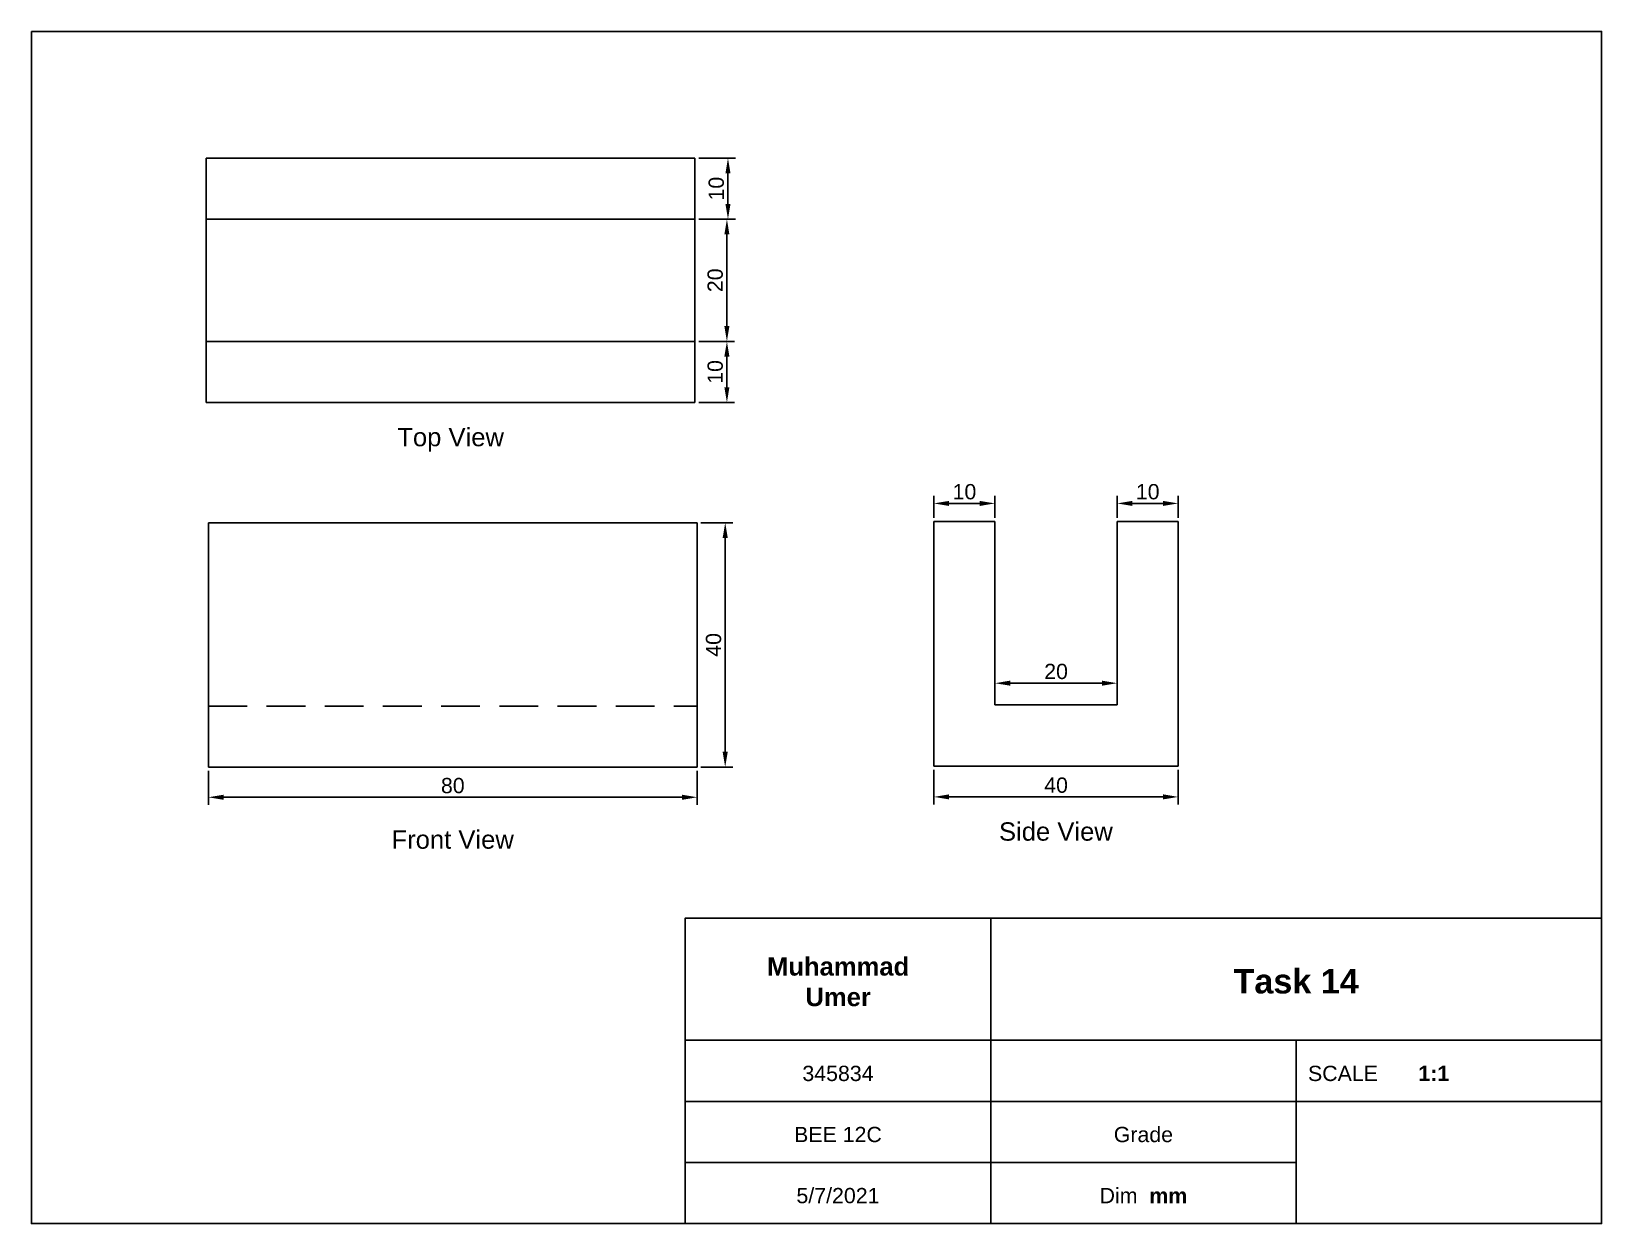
# Model space of a CAD drawing. Header units: millimetres. Extents: x -650 to -393, y 124 to 319.
import ezdxf

# ---------------------------------------------------------------- set-up
doc = ezdxf.new("R2010")
doc.units = ezdxf.units.MM
doc.linetypes.add('HIDDEN', pattern=[9.525, 6.35, -3.175])
doc.styles.get("Standard").update_dxf_attribs({"font": 'arial.ttf'})
doc.dimstyles.new('ISO-25', dxfattribs={"dimtxt": 2.5, "dimasz": 2.5, "dimexe": 1.25, "dimexo": 0.625, "dimtad": 1, "dimtxsty": 'Standard', "dimcen": 2.5, "dimadec": 0, "dimazin": 0, "dimtfac": 1, "dimtmove": 0, "dimatfit": 3, "dimfxl": 1, "dimarcsym": 0})

# ---------------------------------------------------------------- blocks, each defined once
blk = doc.blocks.new('*D11')
at = {"color": 0, "linetype": 'ByBlock', "lineweight": -2, "transparency": 16777216}
for p, q in [((-541.02, 268.67), (-535.17, 268.67)), ((-536.42, 261.17), (-536.42, 266.17)), ((-541.02, 258.67), (-535.17, 258.67))]:
    blk.add_line(p, q, dxfattribs=at)
at = {"color": 0, "linetype": 'ByBlock', "transparency": 16777216}
for points in [[(-536.84, 266.17), (-536.01, 266.17), (-536.42, 268.67)], [(-536.84, 261.17), (-536.01, 261.17), (-536.42, 258.67)]]:
    blk.add_solid(points, dxfattribs=at)
at = {"layer": 'Defpoints', "color": 0, "linetype": 'ByBlock', "transparency": 16777216}
for p in [(-541.65, 268.67), (-536.42, 268.67), (-541.65, 258.67)]:
    blk.add_point(p, dxfattribs=at)
at = {"color": 0, "linetype": 'ByBlock', "transparency": 16777216, "insert": (-538.33, 263.67), "char_height": 2.5, "attachment_point": 5, "rotation": 90}
blk.add_mtext('10', dxfattribs=at)
blk = doc.blocks.new('*D12')
at = {"color": 0, "linetype": 'ByBlock', "lineweight": -2, "transparency": 16777216}
for p, q in [((-541.02, 298.67), (-535, 298.67)), ((-536.25, 291.17), (-536.25, 296.17)), ((-541.02, 288.67), (-535, 288.67))]:
    blk.add_line(p, q, dxfattribs=at)
at = {"color": 0, "linetype": 'ByBlock', "transparency": 16777216}
for points in [[(-536.66, 296.17), (-535.83, 296.17), (-536.25, 298.67)], [(-536.66, 291.17), (-535.83, 291.17), (-536.25, 288.67)]]:
    blk.add_solid(points, dxfattribs=at)
at = {"layer": 'Defpoints', "color": 0, "linetype": 'ByBlock', "transparency": 16777216}
for p in [(-541.65, 298.67), (-536.25, 298.67), (-541.65, 288.67)]:
    blk.add_point(p, dxfattribs=at)
at = {"color": 0, "linetype": 'ByBlock', "transparency": 16777216, "insert": (-538.15, 293.67), "char_height": 2.5, "attachment_point": 5, "rotation": 90}
blk.add_mtext('10', dxfattribs=at)
blk = doc.blocks.new('*D13')
at = {"color": 0, "linetype": 'ByBlock', "lineweight": -2, "transparency": 16777216}
for p, q in [((-541.02, 288.67), (-535.17, 288.67)), ((-536.42, 271.17), (-536.42, 286.17)), ((-541.02, 268.67), (-535.17, 268.67))]:
    blk.add_line(p, q, dxfattribs=at)
at = {"color": 0, "linetype": 'ByBlock', "transparency": 16777216}
for points in [[(-536.84, 286.17), (-536.01, 286.17), (-536.42, 288.67)], [(-536.84, 271.17), (-536.01, 271.17), (-536.42, 268.67)]]:
    blk.add_solid(points, dxfattribs=at)
at = {"layer": 'Defpoints', "color": 0, "linetype": 'ByBlock', "transparency": 16777216}
for p in [(-541.65, 288.67), (-536.42, 288.67), (-541.65, 268.67)]:
    blk.add_point(p, dxfattribs=at)
at = {"color": 0, "linetype": 'ByBlock', "transparency": 16777216, "insert": (-538.33, 278.67), "char_height": 2.5, "attachment_point": 5, "rotation": 90}
blk.add_mtext('20', dxfattribs=at)
blk = doc.blocks.new('*D14')
at = {"color": 0, "linetype": 'ByBlock', "lineweight": -2, "transparency": 16777216}
for p, q in [((-502.54, 198.54), (-502.54, 192.86)), ((-462.54, 198.54), (-462.54, 192.86)), ((-500.04, 194.11), (-465.04, 194.11))]:
    blk.add_line(p, q, dxfattribs=at)
at = {"color": 0, "linetype": 'ByBlock', "transparency": 16777216}
for points in [[(-500.04, 194.53), (-500.04, 193.7), (-502.54, 194.11)], [(-465.04, 194.53), (-465.04, 193.7), (-462.54, 194.11)]]:
    blk.add_solid(points, dxfattribs=at)
at = {"layer": 'Defpoints', "color": 0, "linetype": 'ByBlock', "transparency": 16777216}
for p in [(-502.54, 199.17), (-462.54, 199.17), (-462.54, 194.11)]:
    blk.add_point(p, dxfattribs=at)
at = {"color": 0, "linetype": 'ByBlock', "transparency": 16777216, "insert": (-482.54, 196.02), "char_height": 2.5, "attachment_point": 5}
blk.add_mtext('40', dxfattribs=at)
blk = doc.blocks.new('*D15')
at = {"color": 0, "linetype": 'ByBlock', "lineweight": -2, "transparency": 16777216}
for p, q in [((-492.54, 209.79), (-492.54, 213.97)), ((-472.54, 209.79), (-472.54, 213.97)), ((-490.04, 212.72), (-475.04, 212.72))]:
    blk.add_line(p, q, dxfattribs=at)
at = {"color": 0, "linetype": 'ByBlock', "transparency": 16777216}
for points in [[(-490.04, 213.14), (-490.04, 212.31), (-492.54, 212.72)], [(-475.04, 213.14), (-475.04, 212.31), (-472.54, 212.72)]]:
    blk.add_solid(points, dxfattribs=at)
at = {"layer": 'Defpoints', "color": 0, "linetype": 'ByBlock', "transparency": 16777216}
for p in [(-472.54, 212.72), (-492.54, 209.17), (-472.54, 209.17)]:
    blk.add_point(p, dxfattribs=at)
at = {"color": 0, "linetype": 'ByBlock', "transparency": 16777216, "insert": (-482.54, 214.63), "char_height": 2.5, "attachment_point": 5}
blk.add_mtext('20', dxfattribs=at)
blk = doc.blocks.new('*D16')
at = {"color": 0, "linetype": 'ByBlock', "lineweight": -2, "transparency": 16777216}
for p, q in [((-502.54, 239.79), (-502.54, 243.4)), ((-500.04, 242.15), (-495.04, 242.15)), ((-492.54, 239.79), (-492.54, 243.4))]:
    blk.add_line(p, q, dxfattribs=at)
at = {"color": 0, "linetype": 'ByBlock', "transparency": 16777216}
for points in [[(-500.04, 242.56), (-500.04, 241.73), (-502.54, 242.15)], [(-495.04, 242.56), (-495.04, 241.73), (-492.54, 242.15)]]:
    blk.add_solid(points, dxfattribs=at)
at = {"layer": 'Defpoints', "color": 0, "linetype": 'ByBlock', "transparency": 16777216}
for p in [(-492.54, 242.15), (-502.54, 239.17), (-492.54, 239.17)]:
    blk.add_point(p, dxfattribs=at)
at = {"color": 0, "linetype": 'ByBlock', "transparency": 16777216, "insert": (-497.54, 244.05), "char_height": 2.5, "attachment_point": 5}
blk.add_mtext('10', dxfattribs=at)
blk = doc.blocks.new('*D17')
at = {"color": 0, "linetype": 'ByBlock', "lineweight": -2, "transparency": 16777216}
for p, q in [((-472.54, 239.79), (-472.54, 243.4)), ((-470.04, 242.15), (-465.04, 242.15)), ((-462.54, 239.79), (-462.54, 243.4))]:
    blk.add_line(p, q, dxfattribs=at)
at = {"color": 0, "linetype": 'ByBlock', "transparency": 16777216}
for points in [[(-470.04, 242.56), (-470.04, 241.73), (-472.54, 242.15)], [(-465.04, 242.56), (-465.04, 241.73), (-462.54, 242.15)]]:
    blk.add_solid(points, dxfattribs=at)
at = {"layer": 'Defpoints', "color": 0, "linetype": 'ByBlock', "transparency": 16777216}
for p in [(-462.54, 242.15), (-472.54, 239.17), (-462.54, 239.17)]:
    blk.add_point(p, dxfattribs=at)
at = {"color": 0, "linetype": 'ByBlock', "transparency": 16777216, "insert": (-467.54, 244.05), "char_height": 2.5, "attachment_point": 5}
blk.add_mtext('10', dxfattribs=at)
blk = doc.blocks.new('*D18')
at = {"color": 0, "linetype": 'ByBlock', "lineweight": -2, "transparency": 16777216}
for p, q in [((-621.29, 198.36), (-621.29, 192.8)), ((-541.29, 198.36), (-541.29, 192.8)), ((-618.79, 194.05), (-543.79, 194.05))]:
    blk.add_line(p, q, dxfattribs=at)
at = {"color": 0, "linetype": 'ByBlock', "transparency": 16777216}
for points in [[(-618.79, 194.47), (-618.79, 193.63), (-621.29, 194.05)], [(-543.79, 194.47), (-543.79, 193.63), (-541.29, 194.05)]]:
    blk.add_solid(points, dxfattribs=at)
at = {"layer": 'Defpoints', "color": 0, "linetype": 'ByBlock', "transparency": 16777216}
for p in [(-621.29, 198.99), (-541.29, 198.99), (-541.29, 194.05)]:
    blk.add_point(p, dxfattribs=at)
at = {"color": 0, "linetype": 'ByBlock', "transparency": 16777216, "insert": (-581.29, 195.95), "char_height": 2.5, "attachment_point": 5}
blk.add_mtext('80', dxfattribs=at)
blk = doc.blocks.new('*D19')
at = {"color": 0, "linetype": 'ByBlock', "lineweight": -2, "transparency": 16777216}
for p, q in [((-540.67, 238.99), (-535.45, 238.99)), ((-536.7, 236.49), (-536.7, 201.49)), ((-540.67, 198.99), (-535.45, 198.99))]:
    blk.add_line(p, q, dxfattribs=at)
at = {"color": 0, "linetype": 'ByBlock', "transparency": 16777216}
for points in [[(-537.12, 236.49), (-536.28, 236.49), (-536.7, 238.99)], [(-537.12, 201.49), (-536.28, 201.49), (-536.7, 198.99)]]:
    blk.add_solid(points, dxfattribs=at)
at = {"layer": 'Defpoints', "color": 0, "linetype": 'ByBlock', "transparency": 16777216}
for p in [(-541.29, 238.99), (-541.29, 198.99), (-536.7, 198.99)]:
    blk.add_point(p, dxfattribs=at)
at = {"color": 0, "linetype": 'ByBlock', "transparency": 16777216, "insert": (-538.6, 218.99), "char_height": 2.5, "attachment_point": 5, "rotation": 90}
blk.add_mtext('40', dxfattribs=at)

msp = doc.modelspace()

# ---------------------------------------------------------------- linework, layer by layer
at = {"linetype": 'ByBlock'}
for p, q in [((-621.647, 298.672), (-621.647, 258.672)), ((-541.647, 298.672), (-621.647, 298.672)), ((-621.647, 298.672), (-621.647, 288.672)), ((-541.647, 258.672), (-541.647, 298.672)), ((-621.647, 288.672), (-541.647, 288.672)), ((-621.647, 258.672), (-621.647, 268.672)), ((-621.647, 268.672), (-541.647, 268.672)), ((-621.647, 258.672), (-541.647, 258.672)), ((-502.542, 239.166), (-502.542, 199.166)), ((-502.542, 239.166), (-492.542, 239.166)), ((-492.542, 239.166), (-492.542, 209.166)), ((-472.542, 209.166), (-472.542, 239.166)), ((-472.542, 239.166), (-462.542, 239.166)), ((-462.542, 199.166), (-462.542, 239.166)), ((-621.295, 198.988), (-621.295, 238.988)), ((-621.295, 238.988), (-541.295, 238.988)), ((-541.295, 238.988), (-541.295, 198.988)), ((-621.295, 198.988), (-621.295, 208.988)), ((-492.542, 209.166), (-472.542, 209.166)), ((-472.542, 209.166), (-472.542, 209.166)), ((-621.295, 198.988), (-541.295, 198.988)), ((-502.542, 199.166), (-462.542, 199.166)), ((-543.241, 174.271, 50), (-543.241, 154.271, 50)), ((-493.241, 124.271, 50), (-493.241, 174.271, 50)), ((-543.241, 154.271, 50), (-393.241, 154.271, 50)), ((-443.241, 124.271, 50), (-443.241, 154.271, 50)), ((-393.241, 154.271, 50), (-393.241, 144.271, 50)), ((-393.241, 144.271, 50), (-543.241, 144.271, 50)), ((-543.241, 144.271, 50), (-543.241, 134.271, 50)), ((-543.241, 134.271, 50), (-443.241, 134.271, 50)), ((-543.241, 124.271, 50), (-493.241, 124.271, 50)), ((-493.241, 124.271, 50), (-443.241, 124.271, 50))]:
    msp.add_line(p, q, dxfattribs=at)
at = {"linetype": 'HIDDEN'}
msp.add_line((-621.295, 208.988), (-541.295, 208.988), dxfattribs=at)
at = {"linetype": 'ByBlock', "elevation": 50}
for points in [[(-650.27, 319.406), (-393.241, 319.406), (-393.241, 124.271), (-650.27, 124.271)], [(-393.241, 124.271), (-543.241, 124.271), (-543.241, 174.271), (-393.241, 174.271)]]:
    msp.add_lwpolyline(points, close=True, dxfattribs=at)

# ---------------------------------------------------------------- texts
at = {"linetype": 'ByBlock', "attachment_point": 1}
for s, width, heights, insert, char_height in [('\\pxql;\\P\\pqc;{\\H1.2x;Top View}', 80, [15.548], (-621.647, 258.672), 2.5), ('\\P\\pxqc;{\\H1.2x;Front View}', 79.97145, [0], (-621.295, 192.799), 2.5), ('\\P\\pxqc;{\\H1.2x;Side View}', 39.95282, [0], (-502.542, 194.114), 2.5), ('\\pxqc;{\\fArial|b1|i0|c0|p34;Muhammad \\PUmer}', 38.36277, [9.324], (-537.396, 167.863), 3), ('\\pxqc,t20;\\P\\P{\\fArial|b1|i0|c0|p34;\\H1.6x;Task 14}', 100, [19.629], (-493.241, 174.271, 50), 2.5), ('\\P\\pxqc;345834', 50, [0], (-543.241, 154.271, 50), 2.5), ('\\P\\pxql;  SCALE^I{\\fArial|b1|i0|c0|p34;1:1}', 50, [0], (-443.241, 154.271, 50), 2.5), ('\\P\\pxqc;BEE 12C', 50, [0], (-543.241, 144.271, 50), 2.5), ('\\P\\pxqc;Grade', 50, [0], (-493.241, 144.271, 50), 2.5), ('\\P\\pxqc;5/7/2021', 50, [0], (-543.241, 134.271, 50), 2.5), ('\\P\\pxqc;Dim^I {\\fArial|b1|i0|c0|p34;mm}', 50, [0], (-493.241, 134.271, 50), 2.5)]:
    msp.add_mtext_dynamic_manual_height_columns(s, width=width, gutter_width=12.5, heights=heights, dxfattribs=dict(at, insert=insert, char_height=char_height))

# ---------------------------------------------------------------- dimensions: what is measured, and where the dimension line sits
at = {"linetype": 'ByBlock'}
for base, p1, p2, picture, middle in [((-536.247, 298.672), (-541.647, 288.672), (-541.647, 298.672), '*D12', (-538.148, 293.672)), ((-536.424, 288.672), (-541.647, 268.672), (-541.647, 288.672), '*D13', (-538.326, 278.672)), ((-536.424, 268.672), (-541.647, 258.672), (-541.647, 268.672), '*D11', (-538.326, 263.672)), ((-536.702, 198.988), (-541.295, 238.988), (-541.295, 198.988), '*D19', (-538.603, 218.988))]:
    dim = msp.add_linear_dim(base=base, p1=p1, p2=p2, angle=90, dimstyle='ISO-25', dxfattribs=at)
    dim.commit()
    dim.dimension.update_dxf_attribs({"geometry": picture, "text_midpoint": middle})
for base, p1, p2, picture, middle in [((-492.542, 242.147), (-502.542, 239.166), (-492.542, 239.166), '*D16', (-497.542, 244.049)), ((-462.542, 242.147), (-472.542, 239.166), (-462.542, 239.166), '*D17', (-467.542, 244.049)), ((-472.542, 212.725), (-492.542, 209.166), (-472.542, 209.166), '*D15', (-482.542, 214.626)), ((-541.295, 194.049), (-621.295, 198.988), (-541.295, 198.988), '*D18', (-581.295, 195.951)), ((-462.542, 194.114), (-502.542, 199.166), (-462.542, 199.166), '*D14', (-482.542, 196.016))]:
    dim = msp.add_linear_dim(base=base, p1=p1, p2=p2, dimstyle='ISO-25', dxfattribs=at)
    dim.commit()
    dim.dimension.update_dxf_attribs({"geometry": picture, "text_midpoint": middle})

doc.saveas('drawing.dxf')
